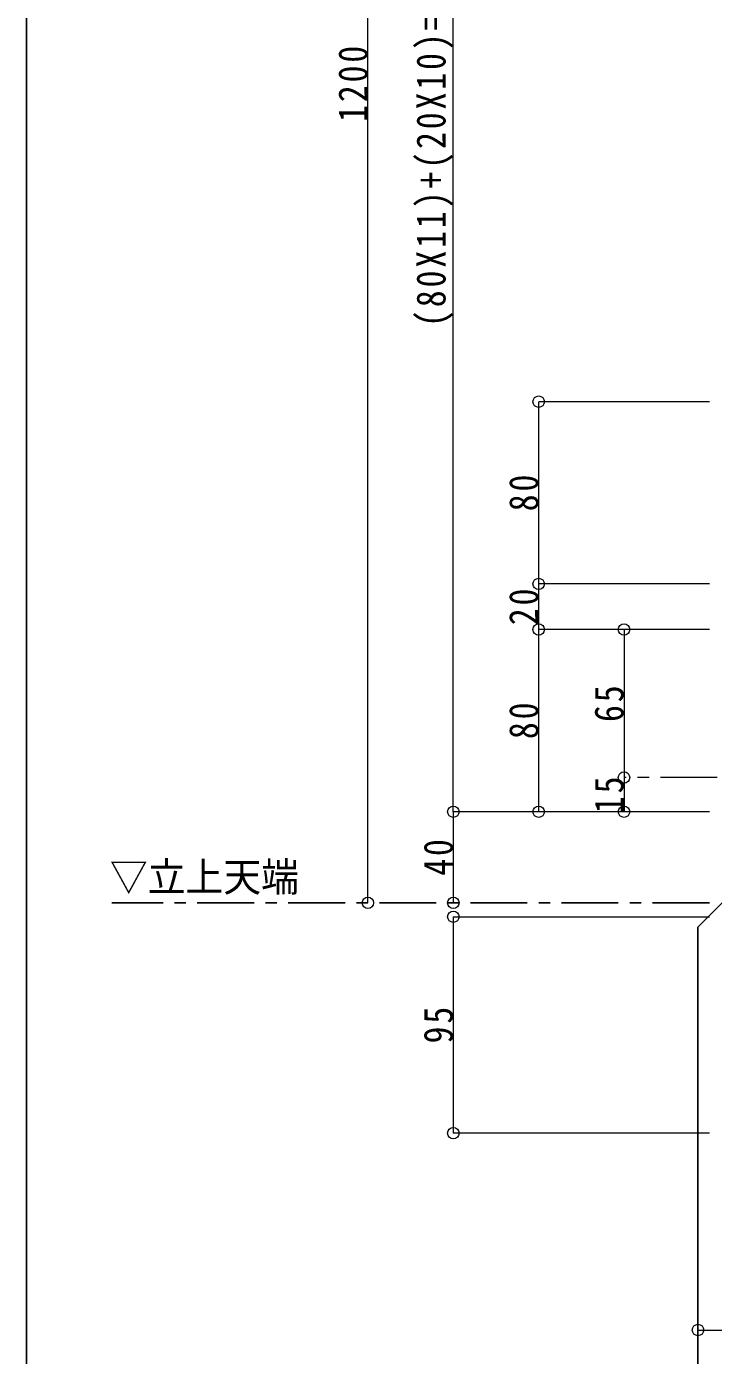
# Model space of a CAD drawing. Units: millimetres at full size, sheet at 1:5; some dimension numbers follow another scale. Extents: x -1050 to 1050, y -742 to 742.
# Drawn here: x -990 to -688, y -423 to 160 of the extents above; entities that cross this region are included whole.
import ezdxf
from ezdxf.enums import TextEntityAlignment as Align

# ---------------------------------------------------------------- set-up
doc = ezdxf.new("R2010")
doc.units = ezdxf.units.MM
doc.header["$LTSCALE"] = 5
doc.linetypes.add('CHAIN1', pattern=[8, 5, -1, 1, -1])
for name, color, linetype in [('0-0_通り芯', 7, 'CHAIN1'), ('0-1_躯体', 134, 'Continuous'), ('1-5_図枠1_1', 7, 'Continuous')]:
    doc.layers.add(name, color=color, linetype=linetype)
for name, color, linetype, lineweight in [('0-3_寸法', 54, 'Continuous', 20), ('0-4_手摺部材', 92, 'Continuous', 20), ('0-9_文字', 3, 'Continuous', 20)]:
    doc.layers.add(name, color=color, linetype=linetype, lineweight=lineweight)
doc.styles.add('ＭＳ ゴシック', font='')
doc.styles.get('ＭＳ ゴシック').set_extended_font_data('MS Gothic')

# ---------------------------------------------------------------- blocks, each defined once
blk = doc.blocks.new('dimension_origin')
at = {"color": 0, "linetype": 'Continuous', "lineweight": -2}
blk.add_circle((0, 0), 1.25, dxfattribs=at)

msp = doc.modelspace()

# ---------------------------------------------------------------- linework, layer by layer
at = {"layer": '0-0_通り芯'}
msp.add_line((-690, -224.293), (-952.5, -224.293), dxfattribs=at)
at = {"layer": '0-1_躯体'}
for q in [(-684.395, -224.293), (-694.998, -486.793)]:
    msp.add_line((-694.998, -234.906), q, dxfattribs=at)
at = {"layer": '0-3_寸法'}
for p, q in [((-840, -224.293), (-840, 495)), ((-802.5, -184.293), (-802.5, 415)), ((-765, -84.293), (-765, -4.293)), ((-690, -4.293), (-765, -4.293)), ((-765, -104.293), (-765, -84.293)), ((-690, -84.293), (-765, -84.293)), ((-765, -184.293), (-765, -104.293)), ((-690, -104.293), (-765, -104.293)), ((-727.5, -104.293), (-727.5, -169.293)), ((-727.5, -169.293), (-727.5, -184.293)), ((-802.5, -184.293), (-802.5, -224.293)), ((-690, -184.293), (-802.5, -184.293)), ((-802.5, -230.381), (-802.5, -325.381)), ((-802.5, -230.381), (-690, -230.381)), ((-690, -325.381), (-802.5, -325.381)), ((-695, -411.793), (-580, -411.793))]:
    msp.add_line(p, q, dxfattribs=at)
at = {"layer": '0-4_手摺部材', "linetype": 'CHAIN1'}
msp.add_line((-606.52, -169.293), (-727.5, -169.293), dxfattribs=at)
at = {"layer": '1-5_図枠1_1'}
msp.add_lwpolyline([(-990, 682.5), (-990, -707.5), (990, -707.5)], dxfattribs=at)

# ---------------------------------------------------------------- block references
at = {"layer": '0-3_寸法', "xscale": 2, "yscale": 2}
for p, rotation in [((-765, -4.293), 90), ((-765, -84.293), 270), ((-765, -84.293), 270), ((-765, -104.293), 90), ((-765, -104.293), 90), ((-727.5, -104.293), 90), ((-727.5, -169.293), 90), ((-727.5, -169.293), 270), ((-802.5, -184.293), 270), ((-802.5, -184.293), 90), ((-765, -184.293), 270), ((-727.5, -184.293), 270), ((-840, -224.293), 270), ((-802.5, -224.293), 270), ((-802.5, -230.381), 90), ((-802.5, -325.381), 270), ((-695, -411.793), 180)]:
    msp.add_blockref('dimension_origin', p, dxfattribs=dict(at, rotation=rotation))

# ---------------------------------------------------------------- texts
at = {"layer": '0-3_寸法', "char_height": 12.83, "attachment_point": 7, "rotation": 90, "style": 'ＭＳ ゴシック'}
for s, insert in [('\\T1.17;\\W0.85;(80X11)+(20X10)=1080', (-802.5, 28.479)), ('\\T1.17;\\W0.85;1200', (-840, 118.479)), ('\\T1.17;\\W0.85;80', (-765, -52.418)), ('\\T1.17;\\W0.85;20', (-765, -102.418)), ('\\T1.17;\\W0.85;65', (-727.5, -144.918)), ('\\T1.17;\\W0.85;80', (-765, -152.418)), ('\\T1.17;\\W0.85;15', (-727.5, -184.918)), ('\\T1.17;\\W0.85;40', (-802.5, -212.418)), ('\\T1.17;\\W0.85;95', (-802.5, -286.006))]:
    msp.add_mtext(s, dxfattribs=dict(at, insert=insert))
at = {"layer": '0-9_文字', "style": 'ＭＳ ゴシック', "width": 0.95}
msp.add_text('▽立上天端', height=12.83, dxfattribs=at).set_placement((-953.426, -223.127), align=Align.BOTTOM_LEFT)

doc.saveas('drawing.dxf')
